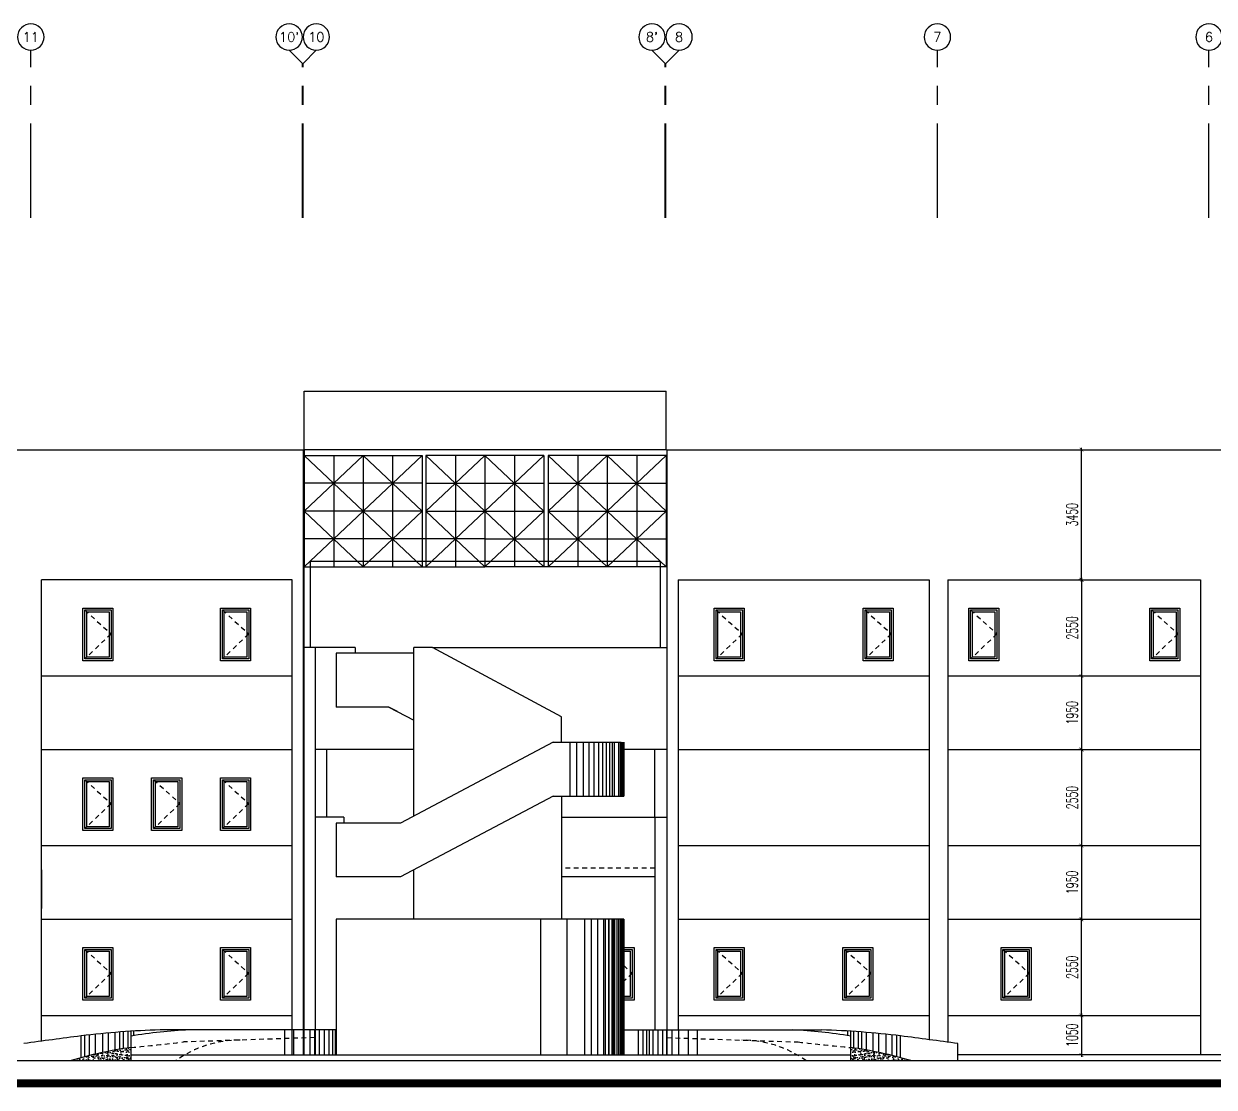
# Model space of a CAD drawing. Extents: x 417569 to 835280, y 43365 to 86819.
# Drawn here: x 417772.28 to 417803.84, y 43396.79 to 43424.99 of the extents above; entities that cross this region are included whole.
import ezdxf
from ezdxf.enums import TextEntityAlignment as Align

# ---------------------------------------------------------------- set-up
doc = ezdxf.new("R2010")
doc.units = 0
doc.header["$MEASUREMENT"] = 0
doc.header["$PDMODE"] = 3
doc.header["$PDSIZE"] = 0.1
doc.linetypes.add('CENTERX2', pattern=[4, 2.5, -0.5, 0.5, -0.5])
doc.linetypes.add('HIDDEN2', pattern=[0.1875, 0.125, -0.0625])
doc.layers.get('0').update_dxf_attribs({"linetype": 'CONTINUOUS'})
doc.layers.get('DEFPOINTS').update_dxf_attribs({"linetype": 'CONTINUOUS'})
for name, color, linetype in [('AX', 6, 'CONTINUOUS'), ('AX-CR', 2, 'CONTINUOUS'), ('AX-DIM', 4, 'CONTINUOUS'), ('AX-TXT', 2, 'CONTINUOUS'), ('AXES', 11, 'CENTERX2'), ('DIM-OUT', 4, 'CONTINUOUS'), ('EL', 2, 'CONTINUOUS'), ('HAT', 11, 'CONTINUOUS'), ('Hatch', 4, 'CONTINUOUS'), ('WALL', 2, 'CONTINUOUS'), ('WIN', 4, 'CONTINUOUS')]:
    doc.layers.add(name, color=color, linetype=linetype)
doc.styles.add('ROMANS', font='ROMANS.shx', dxfattribs={"width": 0.6})
doc.dimstyles.new('STANDARD in', dxfattribs={"dimtxt": 0.3, "dimasz": 0.1, "dimexe": 0.07, "dimexo": 0.05, "dimgap": 0.1, "dimtad": 1, "dimdec": 0, "dimlfac": 1000, "dimzin": 0, "dimdsep": 46, "dimtxsty": 'ROMANS', "dimblk": 'ARCHTICK', "dimcen": 0.05, "dimdle": 0.05, "dimclrd": 4, "dimclre": 4, "dimclrt": 2, "dimadec": 0, "dimazin": 0, "dimtfac": 1, "dimtdec": 0, "dimtmove": 2, "dimatfit": 3, "dimldrblk": 'ARCHTICK', "dimfxl": 0, "dimtolj": 1, "dimtzin": 0, "dimarcsym": 0})

# ---------------------------------------------------------------- blocks, each defined once
blk = doc.blocks.new('_ARCHTICK')
at = {"color": 0, "linetype": 'ByBlock', "const_width": 0.15}
blk.add_lwpolyline([(-0.5, -0.5), (0.5, 0.5)], dxfattribs=at)
blk = doc.blocks.new('*D34')
at = {"layer": 'AX-DIM', "color": 4, "lineweight": -2}
for p, q in [((417800.273, 43401.25), (417800.253, 43401.25)), ((417800.323, 43398.65), (417800.323, 43401.3)), ((417800.373, 43398.7), (417800.393, 43398.7))]:
    blk.add_line(p, q, dxfattribs=at)
at = {"layer": 'DEFPOINTS', "color": 0}
for p in [(417800.323, 43401.25), (417800.323, 43401.25), (417800.323, 43398.7)]:
    blk.add_point(p, dxfattribs=at)
at = {"layer": 'AX-DIM', "color": 4, "lineweight": -2, "xscale": 0.1, "yscale": 0.1, "zscale": 0.1}
for p, rotation in [((417800.323, 43401.25), 90), ((417800.323, 43398.7), 270)]:
    blk.add_blockref('_ARCHTICK', p, dxfattribs=dict(at, rotation=rotation))
at = {"layer": 'AX-DIM', "color": 2, "insert": (417800.073, 43399.975), "char_height": 0.3, "attachment_point": 5, "rotation": 90, "style": 'ROMANS'}
blk.add_mtext('\\A1;2550', dxfattribs=at)
blk = doc.blocks.new('*D35')
at = {"layer": 'DEFPOINTS', "color": 0}
for p in [(417799.844, 43413.7), (417800.323, 43413.7), (417799.844, 43410.25)]:
    blk.add_point(p, dxfattribs=at)
at = {"layer": 'WIN', "color": 4, "lineweight": -2}
for p, q in [((417799.894, 43413.7), (417800.393, 43413.7)), ((417800.323, 43410.2), (417800.323, 43413.75)), ((417799.894, 43410.25), (417800.393, 43410.25))]:
    blk.add_line(p, q, dxfattribs=at)
at = {"layer": 'WIN', "color": 4, "lineweight": -2, "xscale": 0.1, "yscale": 0.1, "zscale": 0.1}
for p, rotation in [((417800.323, 43413.7), 90), ((417800.323, 43410.25), 270)]:
    blk.add_blockref('_ARCHTICK', p, dxfattribs=dict(at, rotation=rotation))
at = {"layer": 'WIN', "color": 2, "insert": (417800.073, 43411.975), "char_height": 0.3, "attachment_point": 5, "rotation": 90, "style": 'ROMANS'}
blk.add_mtext('\\A1;3450', dxfattribs=at)
blk = doc.blocks.new('AXU')
at = {"layer": 'AX-CR'}
blk.add_circle((0, 350), 350, dxfattribs=at)
at = {"layer": 'AX-TXT', "style": 'ROMANS'}
blk.add_attdef('AX', text='', height=250, dxfattribs=at).set_placement((0, 350), align=Align.MIDDLE)
blk = doc.blocks.new('*D19')
at = {"layer": 'DEFPOINTS', "color": 0}
for p in [(417800.323, 43410.25), (417800.323, 43407.7), (417800.323, 43407.7)]:
    blk.add_point(p, dxfattribs=at)
at = {"layer": 'DIM-OUT', "color": 4, "lineweight": -2}
for p, q in [((417800.323, 43410.3), (417800.323, 43407.65)), ((417800.273, 43410.25), (417800.253, 43410.25)), ((417800.273, 43407.7), (417800.253, 43407.7))]:
    blk.add_line(p, q, dxfattribs=at)
at = {"layer": 'DIM-OUT', "color": 4, "lineweight": -2, "xscale": 0.1, "yscale": 0.1, "zscale": 0.1}
for p, rotation in [((417800.323, 43410.25), 90), ((417800.323, 43407.7), 270)]:
    blk.add_blockref('_ARCHTICK', p, dxfattribs=dict(at, rotation=rotation))
at = {"layer": 'DIM-OUT', "color": 2, "insert": (417800.073, 43408.975), "char_height": 0.3, "attachment_point": 5, "rotation": 90, "style": 'ROMANS'}
blk.add_mtext('\\A1;2550', dxfattribs=at)
blk = doc.blocks.new('*D20')
at = {"layer": 'DEFPOINTS', "color": 0}
for p in [(417800.323, 43407.7), (417800.323, 43405.75), (417800.323, 43405.75)]:
    blk.add_point(p, dxfattribs=at)
at = {"layer": 'DIM-OUT', "color": 4, "lineweight": -2}
for p, q in [((417800.273, 43407.7), (417800.253, 43407.7)), ((417800.323, 43407.75), (417800.323, 43405.7)), ((417800.373, 43405.75), (417800.393, 43405.75))]:
    blk.add_line(p, q, dxfattribs=at)
at = {"layer": 'DIM-OUT', "color": 4, "lineweight": -2, "xscale": 0.1, "yscale": 0.1, "zscale": 0.1}
for p, rotation in [((417800.323, 43407.7), 90), ((417800.323, 43405.75), 270)]:
    blk.add_blockref('_ARCHTICK', p, dxfattribs=dict(at, rotation=rotation))
at = {"layer": 'DIM-OUT', "color": 2, "insert": (417800.073, 43406.725), "char_height": 0.3, "attachment_point": 5, "rotation": 90, "style": 'ROMANS'}
blk.add_mtext('\\A1;1950', dxfattribs=at)
blk = doc.blocks.new('*D21')
at = {"layer": 'DEFPOINTS', "color": 0}
for p in [(417800.323, 43405.75), (417800.323, 43403.2), (417800.323, 43403.2)]:
    blk.add_point(p, dxfattribs=at)
at = {"layer": 'DIM-OUT', "color": 4, "lineweight": -2}
for p, q in [((417800.273, 43405.75), (417800.253, 43405.75)), ((417800.323, 43405.8), (417800.323, 43403.15)), ((417800.273, 43403.2), (417800.253, 43403.2))]:
    blk.add_line(p, q, dxfattribs=at)
at = {"layer": 'DIM-OUT', "color": 4, "lineweight": -2, "xscale": 0.1, "yscale": 0.1, "zscale": 0.1}
for p, rotation in [((417800.323, 43405.75), 90), ((417800.323, 43403.2), 270)]:
    blk.add_blockref('_ARCHTICK', p, dxfattribs=dict(at, rotation=rotation))
at = {"layer": 'DIM-OUT', "color": 2, "insert": (417800.073, 43404.475), "char_height": 0.3, "attachment_point": 5, "rotation": 90, "style": 'ROMANS'}
blk.add_mtext('\\A1;2550', dxfattribs=at)
blk = doc.blocks.new('*D22')
at = {"layer": 'DEFPOINTS', "color": 0}
for p in [(417800.323, 43403.2), (417800.323, 43401.25), (417800.323, 43401.25)]:
    blk.add_point(p, dxfattribs=at)
at = {"layer": 'DIM-OUT', "color": 4, "lineweight": -2}
for p, q in [((417800.273, 43403.2), (417800.253, 43403.2)), ((417800.323, 43403.25), (417800.323, 43401.2)), ((417800.373, 43401.25), (417800.393, 43401.25))]:
    blk.add_line(p, q, dxfattribs=at)
at = {"layer": 'DIM-OUT', "color": 4, "lineweight": -2, "xscale": 0.1, "yscale": 0.1, "zscale": 0.1}
for p, rotation in [((417800.323, 43403.2), 90), ((417800.323, 43401.25), 270)]:
    blk.add_blockref('_ARCHTICK', p, dxfattribs=dict(at, rotation=rotation))
at = {"layer": 'DIM-OUT', "color": 2, "insert": (417800.073, 43402.225), "char_height": 0.3, "attachment_point": 5, "rotation": 90, "style": 'ROMANS'}
blk.add_mtext('\\A1;1950', dxfattribs=at)
blk = doc.blocks.new('*D23')
at = {"layer": 'DEFPOINTS', "color": 0}
for p in [(417800.323, 43398.7), (417800.323, 43397.65), (417800.323, 43397.65)]:
    blk.add_point(p, dxfattribs=at)
at = {"layer": 'DIM-OUT', "color": 4, "lineweight": -2}
for p, q in [((417800.273, 43398.7), (417800.253, 43398.7)), ((417800.323, 43398.75), (417800.323, 43397.6)), ((417800.273, 43397.65), (417800.253, 43397.65))]:
    blk.add_line(p, q, dxfattribs=at)
at = {"layer": 'DIM-OUT', "color": 4, "lineweight": -2, "xscale": 0.1, "yscale": 0.1, "zscale": 0.1}
for p, rotation in [((417800.323, 43398.7), 90), ((417800.323, 43397.65), 270)]:
    blk.add_blockref('_ARCHTICK', p, dxfattribs=dict(at, rotation=rotation))
at = {"layer": 'DIM-OUT', "color": 2, "insert": (417800.073, 43398.175), "char_height": 0.3, "attachment_point": 5, "rotation": 90, "style": 'ROMANS'}
blk.add_mtext('\\A1;1050', dxfattribs=at)

msp = doc.modelspace()

# ---------------------------------------------------------------- hatches: boundary and pattern name
at = {"layer": 'Hatch'}
h = msp.add_hatch(dxfattribs=at)
h.set_pattern_fill('AR-CONC', color=256, scale=0.025, style=0)
h.set_pattern_definition([(130, (835695.52928, 47.92704), (-0.17931504565, -0.015688033746), [0.01875, -0.20625]), (185, (835695.52928, 47.92704), (0.0346878334, 0.188048033425), [0.015, -0.165]), (79.5486, (835695.51433, 47.92573), (-0.14462734543, 0.172359885515), [0.0159350475, -0.175285528]), (133.8158, (835695.52928, 47.97704), (-0.26681026216, -0.04137975358), [0.028125, -0.309375]), (83.3644, (835695.50704, 47.9736), (-0.23366567639, 0.24352946773), [0.023902572, -0.26292825]), (188.8158, (835695.52928, 47.97704), (-0.23366548628, 0.24352965023), [0.0225, -0.2475]), (159, (835695.50428, 47.96454), (-0.14922676303, -0.100654722666), [0.01875, -0.20625]), (214, (835695.50428, 47.96454), (-0.06082883298, 0.18128751126), [0.015, -0.165]), (108.5486, (835695.49184, 47.95615), (-0.210055657145, 0.08063262418), [0.0159350475, -0.175285528]), (142.5, (835695.529276, 47.927036), (-0.003039963829, 0.083223463458), [0, -0.163, 0, -0.1675, 0, -0.165625]), (172.5, (835695.52928, 47.92704), (-0.06576738436, 0.09860292797), [0, -0.0955, 0, -0.15925, 0, -0.063125]), (212.5, (835695.585026, 47.927036), (-0.133455609043, -0.005638717934), [0, -0.0625, 0, -0.195, 0, -0.25875]), (222.5, (835695.61003, 47.92704), (-0.145796542336, 0.025026245583), [0, -0.08125, 0, -0.1295, 0, -0.18375])])
h.paths.add_polyline_path([(417775.1211, 43397.8472), (417775.1211, 43397.5002), (417773.5306, 43397.5002, -0.036602)])
h = msp.add_hatch(dxfattribs=at)
h.set_pattern_fill('AR-CONC', color=256, scale=0.025, style=0)
h.set_pattern_definition([(50, (-126.20396, 47.92704), (0.17931504565, -0.015688033746), [0.01875, -0.20625]), (355, (-126.20396, 47.92704), (-0.0346878334, 0.188048033425), [0.015, -0.165]), (100.4514, (-126.18901, 47.92573), (0.14462734543, 0.172359885515), [0.0159350475, -0.175285528]), (46.1842, (-126.20396, 47.97704), (0.26681026216, -0.04137975358), [0.028125, -0.309375]), (96.6356, (-126.18172, 47.9736), (0.23366567639, 0.24352946773), [0.023902572, -0.26292825]), (351.1842, (-126.20396, 47.97704), (0.23366548628, 0.24352965023), [0.0225, -0.2475]), (21, (-126.17896, 47.96454), (0.14922676303, -0.100654722666), [0.01875, -0.20625]), (326, (-126.17896, 47.96454), (0.06082883298, 0.18128751126), [0.015, -0.165]), (71.4514, (-126.16652, 47.95615), (0.210055657145, 0.08063262418), [0.0159350475, -0.175285528]), (37.5, (-126.20396, 47.927036), (0.003039963829, 0.083223463458), [0, -0.163, 0, -0.1675, 0, -0.165625]), (7.5, (-126.20396, 47.92704), (0.06576738436, 0.09860292797), [0, -0.0955, 0, -0.15925, 0, -0.063125]), (327.5, (-126.25971, 47.927036), (0.133455609043, -0.005638717934), [0, -0.0625, 0, -0.195, 0, -0.25875]), (317.5, (-126.28471, 47.92704), (0.145796542336, 0.025026245583), [0, -0.08125, 0, -0.1295, 0, -0.18375])])
h.paths.add_polyline_path([(417794.2042, 43397.8472), (417794.2042, 43397.5002), (417795.7947, 43397.5002, 0.036602)])

# ---------------------------------------------------------------- linework, layer by layer
for p, q in [((417779.7127, 43415.2502), (417789.3127, 43415.2502)), ((417779.7127, 43413.7002), (417779.7127, 43415.2502)), ((417789.3127, 43413.7002), (417789.3127, 43415.2502)), ((417779.871, 43410.7369), (417779.871, 43408.4535)), ((417789.1543, 43410.7369), (417789.1543, 43408.4535)), ((417789.0127, 43402.3697), (417786.5379, 43402.3697))]:
    msp.add_line(p, q)
at = {"color": 11, "linetype": 'HIDDEN2'}
msp.add_line((417789.0127, 43402.6002), (417786.5379, 43402.6002), dxfattribs=at)
at = {"color": 11}
for p, q in [((417776.6646, 43398.3144), (417775.8928, 43398.3144)), ((417792.6608, 43398.3144), (417793.4325, 43398.3144)), ((417773.7979, 43397.5757), (417773.7979, 43398.1544)), ((417773.8973, 43397.602), (417773.8973, 43398.167)), ((417774.0232, 43397.6339), (417774.0232, 43398.1828)), ((417774.1826, 43397.672), (417774.1826, 43398.2026)), ((417774.3745, 43397.7146), (417774.3745, 43398.2178)), ((417774.5209, 43397.7448), (417774.5209, 43398.2315)), ((417774.7, 43397.7789), (417774.7, 43398.247)), ((417774.8233, 43397.8078), (417774.8233, 43398.2569)), ((417774.9184, 43397.8207), (417774.9184, 43398.2641)), ((417775.0418, 43397.837), (417775.0418, 43398.2727)), ((417775.1213, 43398.1506), (417775.1213, 43398.2727)), ((417775.1977, 43398.1633), (417775.1977, 43398.2827)), ((417794.1276, 43398.1633), (417794.1276, 43398.2827)), ((417794.204, 43398.1506), (417794.204, 43398.2727)), ((417794.2835, 43397.837), (417794.2835, 43398.2727)), ((417794.4069, 43397.8207), (417794.4069, 43398.2641)), ((417794.502, 43397.8078), (417794.502, 43398.2569)), ((417794.6253, 43397.7789), (417794.6253, 43398.247)), ((417794.8044, 43397.7448), (417794.8044, 43398.2315)), ((417794.9509, 43397.7146), (417794.9509, 43398.2178)), ((417795.1428, 43397.672), (417795.1428, 43398.2026)), ((417795.3021, 43397.6339), (417795.3021, 43398.1828)), ((417795.428, 43397.602), (417795.428, 43398.167)), ((417795.5274, 43397.5757), (417795.5274, 43398.1544)), ((417797.0477, 43397.6502), (417797.0477, 43397.9502))]:
    msp.add_line(p, q, dxfattribs=at)
for centre, radius, start, end in [((417776.5832, 43375.4801), 22.8447, 91.73167, 97.00299), ((417792.7422, 43375.4801), 22.8447, 82.99701, 88.26833), ((417787.5194, 43290.226), 108.7971, 97.245427, 98.053246), ((417781.8059, 43290.226), 108.7971, 81.946754, 82.754573)]:
    msp.add_arc(centre, radius, start, end, dxfattribs=at)
at = {"layer": 'AXES'}
for p, q in [((417772.4638, 43419.8482), (417772.4638, 43424.2938)), ((417779.6638, 43423.9438), (417779.3138, 43424.2938)), ((417779.6838, 43423.9438), (417780.0338, 43424.2938)), ((417789.2838, 43423.9438), (417788.9338, 43424.2938)), ((417789.3038, 43423.9438), (417789.6538, 43424.2938)), ((417796.5038, 43419.8482), (417796.5038, 43424.2938)), ((417803.7038, 43419.8482), (417803.7038, 43424.2938)), ((417779.6638, 43419.8482), (417779.6638, 43423.9438)), ((417779.6838, 43419.8482), (417779.6838, 43423.9438)), ((417789.2838, 43419.8482), (417789.2838, 43423.9438)), ((417789.3038, 43419.8482), (417789.3038, 43423.9438))]:
    msp.add_line(p, q, dxfattribs=at)
at = {"layer": 'DIM-OUT'}
for p, q in [((417789.0127, 43403.9535), (417789.3327, 43403.9535)), ((417788.5812, 43397.6502), (417788.5812, 43398.3144)), ((417797.0477, 43397.5002), (417797.0477, 43397.6502))]:
    msp.add_line(p, q, dxfattribs=at)
at = {"layer": 'DIM-OUT', "linetype": 'HIDDEN2'}
for p, q in [((417779.9927, 43398.11), (417776.5108, 43397.9933)), ((417789.3327, 43398.11), (417792.8145, 43397.9933))]:
    msp.add_line(p, q, dxfattribs=at)
for centre, radius, start, end in [((417770.8788, 43444.8741), 47.2179, 275.15468, 276.8504), ((417778.0076, 43395.1159), 2.9277, 89.9165, 125.47427), ((417791.3177, 43395.1159), 2.9277, 54.52573, 90.0835), ((417798.4465, 43444.8741), 47.2179, 263.1496, 264.84532)]:
    msp.add_arc(centre, radius, start, end, dxfattribs=at)
at = {"layer": 'DIM-OUT'}
for centre, start, end in [((417776.693, 43386.825), 98.11624, 106.50106), ((417792.6323, 43386.825), 73.49894, 81.88376)]:
    msp.add_arc(centre, 11.1337, start, end, dxfattribs=at)
at = {"layer": 'EL', "color": 6}
for p, q in [((417747.2927, 43413.7002), (417779.6927, 43413.7002)), ((417779.6927, 43397.6502), (417779.6927, 43413.7002)), ((417789.3327, 43413.7002), (417813.4827, 43413.7002)), ((417789.3327, 43413.7002), (417789.3327, 43398.3144)), ((417789.3327, 43413.7002), (417789.3327, 43397.6502)), ((417779.3927, 43410.2502), (417772.7427, 43410.2502)), ((417772.7427, 43398.015), (417772.7427, 43410.2502)), ((417779.3927, 43397.6502), (417779.3927, 43410.2502)), ((417779.6927, 43397.6502), (417779.6927, 43410.2502)), ((417789.6327, 43410.2502), (417789.6327, 43398.3144)), ((417789.6327, 43410.2502), (417796.2827, 43410.2502)), ((417796.2827, 43410.2502), (417796.2827, 43398.0557)), ((417796.7827, 43410.2502), (417796.7827, 43397.9873)), ((417796.7827, 43410.2502), (417803.4827, 43410.2502)), ((417803.4827, 43410.2502), (417803.4827, 43397.6502)), ((417786.3124, 43405.946), (417782.2653, 43403.8002)), ((417786.3124, 43405.946), (417788.1208, 43405.946)), ((417788.1882, 43405.946), (417788.1882, 43404.5142)), ((417786.3124, 43404.5142), (417782.2679, 43402.3697)), ((417786.3124, 43404.5142), (417788.1882, 43404.5142)), ((417780.5627, 43403.8002), (417780.5627, 43402.3697)), ((417782.2653, 43403.8002), (417780.5627, 43403.8002)), ((417772.7427, 43402.5549), (417772.7427, 43401.533)), ((417772.7427, 43402.5549), (417772.7427, 43401.533)), ((417782.2679, 43402.3697), (417780.5627, 43402.3697)), ((417788.1882, 43401.2502), (417780.5627, 43401.2502)), ((417780.5627, 43401.2502), (417780.5627, 43397.6502)), ((417788.1882, 43401.2502), (417788.1882, 43397.6502))]:
    msp.add_line(p, q, dxfattribs=at)
at = {"layer": 'EL', "color": 4}
for p, q in [((417789.3127, 43413.7002), (417779.7127, 43413.7002)), ((417779.7127, 43413.7002), (417779.7127, 43410.594)), ((417779.7127, 43412.0705), (417781.276, 43413.5469)), ((417779.7127, 43413.5469), (417782.8394, 43413.5469)), ((417779.7127, 43413.5469), (417782.8394, 43410.594)), ((417779.7127, 43410.594), (417782.8394, 43413.5469)), ((417780.4943, 43413.5469), (417780.4943, 43410.594)), ((417781.276, 43413.5469), (417782.8394, 43412.0705)), ((417781.276, 43413.5469), (417781.276, 43410.594)), ((417782.0577, 43413.5469), (417782.0577, 43410.594)), ((417782.8394, 43413.5469), (417782.8394, 43410.594)), ((417784.5051, 43413.5469), (417782.9417, 43412.0705)), ((417786.0684, 43413.5469), (417782.9417, 43413.5469)), ((417786.0684, 43410.594), (417782.9417, 43413.5469)), ((417786.0684, 43413.5469), (417782.9417, 43410.594)), ((417782.9417, 43413.5469), (417782.9417, 43410.594)), ((417783.7234, 43413.5469), (417783.7234, 43410.594)), ((417784.5051, 43413.5469), (417784.5051, 43410.594)), ((417786.0684, 43412.0705), (417784.5051, 43413.5469)), ((417785.2867, 43413.5469), (417785.2867, 43410.594)), ((417786.0684, 43413.5469), (417786.0684, 43410.594)), ((417787.7493, 43413.5469), (417786.1859, 43412.0705)), ((417789.3127, 43413.5469), (417786.1859, 43413.5469)), ((417786.1859, 43413.5469), (417786.1859, 43410.594)), ((417789.3127, 43413.5469), (417786.1859, 43410.594)), ((417789.3127, 43410.594), (417786.1859, 43413.5469)), ((417786.9676, 43413.5469), (417786.9676, 43410.594)), ((417789.3127, 43412.0705), (417787.7493, 43413.5469)), ((417787.7493, 43413.5469), (417787.7493, 43410.594)), ((417788.531, 43413.5469), (417788.531, 43410.594)), ((417789.3127, 43413.5469), (417789.3127, 43410.594)), ((417782.8394, 43412.8087), (417779.7127, 43412.8087)), ((417782.9417, 43412.8087), (417786.0684, 43412.8087)), ((417786.1859, 43412.8087), (417789.3127, 43412.8087)), ((417782.8394, 43412.0705), (417779.7127, 43412.0705)), ((417781.276, 43410.594), (417779.7127, 43412.0705)), ((417782.8394, 43412.0705), (417781.276, 43410.594)), ((417782.9417, 43412.0705), (417784.5051, 43410.594)), ((417782.9417, 43412.0705), (417786.0684, 43412.0705)), ((417784.5051, 43410.594), (417786.0684, 43412.0705)), ((417786.1859, 43412.0705), (417789.3127, 43412.0705)), ((417786.1859, 43412.0705), (417787.7493, 43410.594)), ((417787.7493, 43410.594), (417789.3127, 43412.0705)), ((417784.5051, 43411.3323), (417779.7127, 43411.3323)), ((417784.5051, 43411.3323), (417789.3127, 43411.3323)), ((417779.7127, 43410.594), (417784.5051, 43410.594)), ((417789.3127, 43410.594), (417784.5051, 43410.594))]:
    msp.add_line(p, q, dxfattribs=at)
at = {"layer": 'EL'}
for p, q in [((417784.5051, 43410.7369), (417779.871, 43410.7369)), ((417789.1543, 43410.7369), (417784.5051, 43410.7369)), ((417786.5379, 43405.946), (417786.5379, 43406.189)), ((417780.3074, 43405.7502), (417780.3074, 43403.9535)), ((417780.7624, 43403.9535), (417780.0315, 43403.9535)), ((417780.7624, 43403.9535), (417780.7624, 43403.8002))]:
    msp.add_line(p, q, dxfattribs=at)
at = {"layer": 'HAT', "color": 254}
for p, q in [((417786.7601, 43405.946), (417786.7601, 43404.5142)), ((417786.9372, 43405.946), (417786.9372, 43404.5142)), ((417787.1062, 43405.946), (417787.1062, 43404.5142)), ((417787.2592, 43405.946), (417787.2592, 43404.5142)), ((417787.3933, 43405.946), (417787.3933, 43404.5142)), ((417787.5141, 43405.946), (417787.5141, 43404.5142)), ((417787.6241, 43405.946), (417787.6241, 43404.5142)), ((417787.7206, 43405.946), (417787.7206, 43404.5142)), ((417787.8065, 43405.946), (417787.8065, 43404.5142)), ((417787.8763, 43405.946), (417787.8763, 43404.5142)), ((417787.9353, 43405.946), (417787.9353, 43404.5142)), ((417788.051, 43405.946), (417788.051, 43404.5142)), ((417788.0912, 43405.946), (417788.0912, 43404.5142)), ((417788.1201, 43405.946), (417788.1201, 43404.5142)), ((417788.1445, 43405.946), (417788.1445, 43404.5142)), ((417788.1626, 43405.946), (417788.1626, 43404.5142)), ((417788.173, 43405.946), (417788.173, 43404.5142)), ((417788.1813, 43405.946), (417788.1813, 43404.5142))]:
    msp.add_line(p, q, dxfattribs=at)
at = {"layer": 'HAT', "color": 11}
for p, q in [((417785.9806, 43401.2502), (417785.9806, 43397.6502)), ((417786.6756, 43401.2502), (417786.6756, 43397.6502)), ((417787.1475, 43401.2502), (417787.1475, 43397.6502)), ((417787.3246, 43401.2502), (417787.3246, 43397.6502)), ((417787.4937, 43401.2502), (417787.4937, 43397.6502)), ((417787.6466, 43401.2502), (417787.6466, 43397.6502)), ((417787.6915, 43401.2502), (417787.6915, 43397.6502)), ((417787.7807, 43401.2502), (417787.7807, 43397.6502)), ((417787.7881, 43401.2502), (417787.7881, 43397.6502)), ((417787.8739, 43401.2502), (417787.8739, 43397.6502)), ((417787.9015, 43401.2502), (417787.9015, 43397.6502)), ((417787.9437, 43401.2502), (417787.9437, 43397.6502)), ((417788.0027, 43401.2502), (417788.0027, 43397.6502)), ((417788.051, 43401.2502), (417788.051, 43397.6502)), ((417788.0912, 43401.2502), (417788.0912, 43397.6502)), ((417788.1201, 43401.2502), (417788.1201, 43397.6502)), ((417788.1445, 43401.2502), (417788.1445, 43397.6502)), ((417788.1626, 43401.2502), (417788.1626, 43397.6502)), ((417788.173, 43401.2502), (417788.173, 43397.6502)), ((417788.1813, 43401.2502), (417788.1813, 43397.6502)), ((417779.1929, 43398.3144), (417779.1929, 43397.6502)), ((417779.4283, 43398.3144), (417779.4283, 43397.6502)), ((417779.6898, 43398.3144), (417779.6898, 43397.6502)), ((417779.8642, 43398.3144), (417779.8642, 43397.6502)), ((417779.9927, 43397.6502), (417779.9927, 43398.3144)), ((417780.1083, 43398.3144), (417780.1083, 43397.6502)), ((417780.2391, 43398.3144), (417780.2391, 43397.6502)), ((417780.3698, 43398.3144), (417780.3698, 43397.6502)), ((417780.4657, 43398.3144), (417780.4657, 43397.6502)), ((417780.5355, 43398.3144), (417780.5355, 43397.6502)), ((417788.694, 43398.3144), (417788.694, 43397.6502)), ((417788.7899, 43398.3144), (417788.7899, 43397.6502)), ((417788.8596, 43398.3144), (417788.8596, 43397.6502)), ((417788.9555, 43398.3144), (417788.9555, 43397.6502)), ((417789.0863, 43398.3144), (417789.0863, 43397.6502)), ((417789.217, 43398.3144), (417789.217, 43397.6502)), ((417789.3327, 43397.6502), (417789.3327, 43398.3144)), ((417789.4611, 43398.3144), (417789.4611, 43397.6502)), ((417789.6355, 43398.3144), (417789.6355, 43397.6502)), ((417789.897, 43398.3144), (417789.897, 43397.6502)), ((417790.1324, 43398.3144), (417790.1324, 43397.6502))]:
    msp.add_line(p, q, dxfattribs=at)
at = {"layer": 'Hatch'}
for p, q in [((417779.7127, 43397.6502), (417779.7127, 43413.7002)), ((417780.0127, 43397.6502), (417780.0127, 43408.4535))]:
    msp.add_line(p, q, dxfattribs=at)
at = {"layer": 'WALL'}
for p, q in [((417783.1179, 43408.4535), (417782.6179, 43408.4535)), ((417782.6179, 43403.9871), (417782.6179, 43408.4535)), ((417786.5379, 43406.617), (417783.1179, 43408.4535)), ((417782.6179, 43408.3002), (417780.5627, 43408.3002)), ((417780.5627, 43408.3002), (417780.5627, 43406.8697)), ((417772.7427, 43407.7002), (417779.3927, 43407.7002)), ((417789.6327, 43407.7002), (417796.2827, 43407.7002)), ((417796.7827, 43407.7002), (417803.4827, 43407.7002)), ((417781.9562, 43406.8697), (417780.5627, 43406.8697)), ((417782.1836, 43406.756), (417781.9562, 43406.8697)), ((417781.9562, 43406.8697), (417782.6179, 43406.5295)), ((417786.5379, 43405.946), (417786.5379, 43406.617)), ((417772.7427, 43405.7502), (417779.3927, 43405.7502)), ((417789.6327, 43405.7502), (417796.2827, 43405.7502)), ((417796.7827, 43405.7502), (417803.4827, 43405.7502)), ((417786.5379, 43404.5142), (417786.5379, 43401.2502)), ((417789.0127, 43403.9535), (417789.0127, 43398.3144)), ((417789.0127, 43403.8002), (417789.0127, 43398.3144)), ((417772.7427, 43403.2002), (417779.3927, 43403.2002)), ((417789.6327, 43403.2002), (417796.2827, 43403.2002)), ((417796.7827, 43403.2002), (417803.4827, 43403.2002)), ((417782.6179, 43401.2502), (417782.6179, 43402.5446)), ((417772.7427, 43401.2502), (417779.3927, 43401.2502)), ((417789.6327, 43401.2502), (417796.2827, 43401.2502)), ((417796.7827, 43401.2502), (417803.4827, 43401.2502)), ((417772.7427, 43398.7002), (417779.3927, 43398.7002)), ((417789.6327, 43398.7002), (417796.2827, 43398.7002)), ((417796.7827, 43398.7002), (417803.4827, 43398.7002))]:
    msp.add_line(p, q, dxfattribs=at)
at = {"layer": 'WALL', "color": 4}
for p, q in [((417687.8052, 43397.5002), (417837.2534, 43397.5002)), ((417775.1211, 43397.6502), (417794.2042, 43397.6502))]:
    msp.add_line(p, q, dxfattribs=at)
at = {"layer": 'WALL', "const_width": 0.2044}
msp.add_lwpolyline([(417687.8309, 43396.8969), (417837.2534, 43396.8969)], dxfattribs=at)
at = {"layer": 'WIN', "linetype": 'HIDDEN2'}
for p, q in [((417773.8937, 43409.4491), (417774.5916, 43408.8154)), ((417777.5437, 43409.4491), (417778.2416, 43408.8154)), ((417790.6338, 43409.4491), (417791.3316, 43408.8154)), ((417794.5837, 43409.4491), (417795.2816, 43408.8154)), ((417797.3837, 43409.4491), (417798.0816, 43408.8154)), ((417802.1837, 43409.4491), (417802.8816, 43408.8154)), ((417774.5916, 43408.8154), (417773.8937, 43408.1513)), ((417778.2416, 43408.8154), (417777.5437, 43408.1513)), ((417791.3316, 43408.8154), (417790.6338, 43408.1513)), ((417795.2816, 43408.8154), (417794.5837, 43408.1513)), ((417798.0816, 43408.8154), (417797.3837, 43408.1513)), ((417802.8816, 43408.8154), (417802.1837, 43408.1513)), ((417773.8937, 43404.9491), (417774.5916, 43404.3154)), ((417775.7187, 43404.9491), (417776.4166, 43404.3154)), ((417777.5437, 43404.9491), (417778.2416, 43404.3154)), ((417774.5916, 43404.3154), (417773.8937, 43403.6513)), ((417776.4166, 43404.3154), (417775.7187, 43403.6513)), ((417778.2416, 43404.3154), (417777.5437, 43403.6513)), ((417773.8937, 43400.4491), (417774.5916, 43399.8154)), ((417777.5437, 43400.4491), (417778.2416, 43399.8154)), ((417790.6337, 43400.4491), (417791.3316, 43399.8154)), ((417794.0448, 43400.4491), (417794.7426, 43399.8154)), ((417798.2419, 43400.4491), (417798.9397, 43399.8154)), ((417788.1882, 43400.0183), (417788.4116, 43399.8154)), ((417774.5916, 43399.8154), (417773.8937, 43399.1513)), ((417778.2416, 43399.8154), (417777.5437, 43399.1513)), ((417788.4116, 43399.8154), (417788.1882, 43399.6028)), ((417791.3316, 43399.8154), (417790.6337, 43399.1513)), ((417794.7426, 43399.8154), (417794.0448, 43399.1513)), ((417798.9397, 43399.8154), (417798.2419, 43399.1513))]:
    msp.add_line(p, q, dxfattribs=at)
at = {"layer": 'WIN'}
for p, q in [((417781.0624, 43408.4535), (417779.7127, 43408.4535)), ((417781.0624, 43408.4535), (417781.0624, 43408.3002)), ((417783.1171, 43408.4535), (417789.3327, 43408.4535)), ((417782.6179, 43405.7502), (417780.0315, 43405.7502)), ((417789.3127, 43405.7502), (417788.1208, 43405.7502)), ((417789.0127, 43403.9535), (417789.0127, 43405.7502)), ((417786.5379, 43403.9535), (417789.0127, 43403.9535)), ((417780.5627, 43398.3144), (417776.6646, 43398.3144)), ((417788.1882, 43398.3144), (417792.6608, 43398.3144)), ((417775.1211, 43397.5002), (417775.1211, 43398.1506)), ((417794.2042, 43397.5002), (417794.2042, 43398.1506)), ((417829.584, 43397.6502), (417797.0477, 43397.6502))]:
    msp.add_line(p, q, dxfattribs=at)
at = {"layer": 'WIN', "color": 4}
for points in [[(417773.8427, 43409.5002), (417774.6427, 43409.5002), (417774.6427, 43408.1002), (417773.8427, 43408.1002)], [(417777.4927, 43409.5002), (417778.2927, 43409.5002), (417778.2927, 43408.1002), (417777.4927, 43408.1002)], [(417790.5827, 43409.5002), (417791.3827, 43409.5002), (417791.3827, 43408.1002), (417790.5827, 43408.1002)], [(417794.5327, 43409.5002), (417795.3327, 43409.5002), (417795.3327, 43408.1002), (417794.5327, 43408.1002)], [(417797.3327, 43409.5002), (417798.1327, 43409.5002), (417798.1327, 43408.1002), (417797.3327, 43408.1002)], [(417802.1327, 43409.5002), (417802.9327, 43409.5002), (417802.9327, 43408.1002), (417802.1327, 43408.1002)], [(417773.8427, 43405.0002), (417774.6427, 43405.0002), (417774.6427, 43403.6002), (417773.8427, 43403.6002)], [(417775.6677, 43405.0002), (417776.4677, 43405.0002), (417776.4677, 43403.6002), (417775.6677, 43403.6002)], [(417777.4927, 43405.0002), (417778.2927, 43405.0002), (417778.2927, 43403.6002), (417777.4927, 43403.6002)], [(417773.8427, 43400.5002), (417774.6427, 43400.5002), (417774.6427, 43399.1002), (417773.8427, 43399.1002)], [(417777.4927, 43400.5002), (417778.2927, 43400.5002), (417778.2927, 43399.1002), (417777.4927, 43399.1002)], [(417790.5827, 43400.5002), (417791.3827, 43400.5002), (417791.3827, 43399.1002), (417790.5827, 43399.1002)], [(417793.9937, 43400.5002), (417794.7937, 43400.5002), (417794.7937, 43399.1002), (417793.9937, 43399.1002)], [(417798.1908, 43400.5002), (417798.9908, 43400.5002), (417798.9908, 43399.1002), (417798.1908, 43399.1002)]]:
    msp.add_lwpolyline(points, close=True, dxfattribs=at)
at = {"layer": 'WIN'}
for points in [[(417773.8937, 43409.4491), (417774.5916, 43409.4491), (417774.5916, 43408.1513), (417773.8937, 43408.1513)], [(417773.9448, 43409.398), (417774.5405, 43409.398), (417774.5405, 43408.2024), (417773.9448, 43408.2024)], [(417777.5437, 43409.4491), (417778.2416, 43409.4491), (417778.2416, 43408.1513), (417777.5437, 43408.1513)], [(417777.5948, 43409.398), (417778.1905, 43409.398), (417778.1905, 43408.2024), (417777.5948, 43408.2024)], [(417790.6338, 43409.4491), (417791.3316, 43409.4491), (417791.3316, 43408.1513), (417790.6338, 43408.1513)], [(417790.6848, 43409.398), (417791.2805, 43409.398), (417791.2805, 43408.2024), (417790.6848, 43408.2024)], [(417794.5837, 43409.4491), (417795.2816, 43409.4491), (417795.2816, 43408.1513), (417794.5837, 43408.1513)], [(417794.6348, 43409.398), (417795.2305, 43409.398), (417795.2305, 43408.2024), (417794.6348, 43408.2024)], [(417797.3837, 43409.4491), (417798.0816, 43409.4491), (417798.0816, 43408.1513), (417797.3837, 43408.1513)], [(417797.4348, 43409.398), (417798.0305, 43409.398), (417798.0305, 43408.2024), (417797.4348, 43408.2024)], [(417802.1837, 43409.4491), (417802.8816, 43409.4491), (417802.8816, 43408.1513), (417802.1837, 43408.1513)], [(417802.2348, 43409.398), (417802.8305, 43409.398), (417802.8305, 43408.2024), (417802.2348, 43408.2024)], [(417773.8937, 43404.9491), (417774.5916, 43404.9491), (417774.5916, 43403.6513), (417773.8937, 43403.6513)], [(417775.7187, 43404.9491), (417776.4166, 43404.9491), (417776.4166, 43403.6513), (417775.7187, 43403.6513)], [(417777.5437, 43404.9491), (417778.2416, 43404.9491), (417778.2416, 43403.6513), (417777.5437, 43403.6513)], [(417773.9448, 43404.898), (417774.5405, 43404.898), (417774.5405, 43403.7024), (417773.9448, 43403.7024)], [(417775.7698, 43404.898), (417776.3655, 43404.898), (417776.3655, 43403.7024), (417775.7698, 43403.7024)], [(417777.5948, 43404.898), (417778.1905, 43404.898), (417778.1905, 43403.7024), (417777.5948, 43403.7024)], [(417773.8937, 43400.4491), (417774.5916, 43400.4491), (417774.5916, 43399.1513), (417773.8937, 43399.1513)], [(417773.9448, 43400.398), (417774.5405, 43400.398), (417774.5405, 43399.2024), (417773.9448, 43399.2024)], [(417777.5437, 43400.4491), (417778.2416, 43400.4491), (417778.2416, 43399.1513), (417777.5437, 43399.1513)], [(417777.5948, 43400.398), (417778.1905, 43400.398), (417778.1905, 43399.2024), (417777.5948, 43399.2024)], [(417790.6337, 43400.4491), (417791.3316, 43400.4491), (417791.3316, 43399.1513), (417790.6337, 43399.1513)], [(417790.6848, 43400.398), (417791.2805, 43400.398), (417791.2805, 43399.2024), (417790.6848, 43399.2024)], [(417794.0448, 43400.4491), (417794.7426, 43400.4491), (417794.7426, 43399.1513), (417794.0448, 43399.1513)], [(417794.0959, 43400.398), (417794.6915, 43400.398), (417794.6915, 43399.2024), (417794.0959, 43399.2024)], [(417798.2419, 43400.4491), (417798.9397, 43400.4491), (417798.9397, 43399.1513), (417798.2419, 43399.1513)], [(417798.293, 43400.398), (417798.8887, 43400.398), (417798.8887, 43399.2024), (417798.293, 43399.2024)]]:
    msp.add_lwpolyline(points, close=True, dxfattribs=at)
at = {"layer": 'WIN', "color": 4}
msp.add_lwpolyline([(417788.1882, 43400.5002), (417788.4627, 43400.5002), (417788.4627, 43399.1002), (417788.1882, 43399.1002)], dxfattribs=at)
at = {"layer": 'WIN'}
for points in [[(417788.1882, 43400.4491), (417788.4116, 43400.4491), (417788.4116, 43399.1513), (417788.1882, 43399.1513)], [(417788.1882, 43400.398), (417788.3605, 43400.398), (417788.3605, 43399.2024), (417788.1882, 43399.2024)]]:
    msp.add_lwpolyline(points, dxfattribs=at)
for centre, start, end in [((417777.2079, 43385.8381), 92.4935, 99.61927), ((417792.1175, 43385.8381), 80.38073, 87.5065)]:
    msp.add_arc(centre, 12.4881, start, end, dxfattribs=at)

# ---------------------------------------------------------------- block references
at = {"layer": 'AX'}
ref = msp.add_blockref('AXU', (417772.4638, 43424.2938), dxfattribs=dict(at, xscale=-0.001000000047497451, yscale=0.0009999999892897904, zscale=0.001))
ref.add_attrib('AX', '11', dxfattribs={"layer": 'AX-TXT', "height": 0.25, "style": 'ROMANS'}).set_placement((417772.4638, 43424.6438), align=Align.MIDDLE)
ref = msp.add_blockref('AXU', (417779.3138, 43424.2938), dxfattribs=dict(at, xscale=-0.001000000047497451, yscale=0.0009999999892897904, zscale=0.001))
ref.add_attrib('AX', "10'", dxfattribs={"layer": 'AX-TXT', "height": 0.25, "style": 'ROMANS'}).set_placement((417779.3138, 43424.6438), align=Align.MIDDLE)
ref = msp.add_blockref('AXU', (417780.0338, 43424.2938), dxfattribs=dict(at, xscale=-0.001000000047497451, yscale=0.0009999999892897904, zscale=0.001))
ref.add_attrib('AX', '10', dxfattribs={"layer": 'AX-TXT', "height": 0.25, "style": 'ROMANS'}).set_placement((417780.0338, 43424.6438), align=Align.MIDDLE)
ref = msp.add_blockref('AXU', (417788.9338, 43424.2938), dxfattribs=dict(at, xscale=-0.001000000047497451, yscale=0.0009999999892897904, zscale=0.001))
ref.add_attrib('AX', "8'", dxfattribs={"layer": 'AX-TXT', "height": 0.25, "style": 'ROMANS'}).set_placement((417788.9338, 43424.6438), align=Align.MIDDLE)
ref = msp.add_blockref('AXU', (417789.6538, 43424.2938), dxfattribs=dict(at, xscale=-0.001000000047497451, yscale=0.0009999999892897904, zscale=0.001))
ref.add_attrib('AX', '8', dxfattribs={"layer": 'AX-TXT', "height": 0.25, "style": 'ROMANS'}).set_placement((417789.6538, 43424.6438), align=Align.MIDDLE)
ref = msp.add_blockref('AXU', (417796.5038, 43424.2938), dxfattribs=dict(at, xscale=-0.001000000047497451, yscale=0.0009999999892897904, zscale=0.001))
ref.add_attrib('AX', '7', dxfattribs={"layer": 'AX-TXT', "height": 0.25, "style": 'ROMANS'}).set_placement((417796.5038, 43424.6438), align=Align.MIDDLE)
ref = msp.add_blockref('AXU', (417803.7038, 43424.2938), dxfattribs=dict(at, xscale=-0.001000000047497451, yscale=0.0009999999892897904, zscale=0.001))
ref.add_attrib('AX', '6', dxfattribs={"layer": 'AX-TXT', "height": 0.25, "style": 'ROMANS'}).set_placement((417803.7038, 43424.6438), align=Align.MIDDLE)

# ---------------------------------------------------------------- dimensions: what is measured, and where the dimension line sits
at = {"layer": 'AX-DIM'}
dim = msp.add_linear_dim(base=(417800.3228, 43401.2502), p1=(417800.3228, 43398.7002), p2=(417800.3228, 43401.2502), angle=90, dimstyle='STANDARD in', dxfattribs=at)
dim.commit()
dim.dimension.update_dxf_attribs({"geometry": '*D34', "text_midpoint": (417800.0728, 43399.9752)})
at = {"layer": 'DIM-OUT'}
for base, p1, p2, picture, middle in [((417800.3228, 43407.7002), (417800.3228, 43410.2502), (417800.3228, 43407.7002), '*D19', (417800.0728, 43408.9752)), ((417800.3228, 43405.7502), (417800.3228, 43407.7002), (417800.3228, 43405.7502), '*D20', (417800.0728, 43406.7252)), ((417800.3228, 43403.2002), (417800.3228, 43405.7502), (417800.3228, 43403.2002), '*D21', (417800.0728, 43404.4752)), ((417800.3228, 43401.2502), (417800.3228, 43403.2002), (417800.3228, 43401.2502), '*D22', (417800.0728, 43402.2252)), ((417800.3228, 43397.6502), (417800.3228, 43398.7002), (417800.3228, 43397.6502), '*D23', (417800.0728, 43398.1752))]:
    dim = msp.add_linear_dim(base=base, p1=p1, p2=p2, angle=90, dimstyle='STANDARD in', dxfattribs=at)
    dim.commit()
    dim.dimension.update_dxf_attribs({"geometry": picture, "text_midpoint": middle})
at = {"layer": 'WIN'}
dim = msp.add_linear_dim(base=(417800.3228, 43413.7002), p1=(417799.8442, 43410.2502), p2=(417799.8442, 43413.7002), angle=90, dimstyle='STANDARD in', dxfattribs=at)
dim.commit()
dim.dimension.update_dxf_attribs({"geometry": '*D35', "text_midpoint": (417800.0728, 43411.9752)})

doc.saveas('drawing.dxf')
